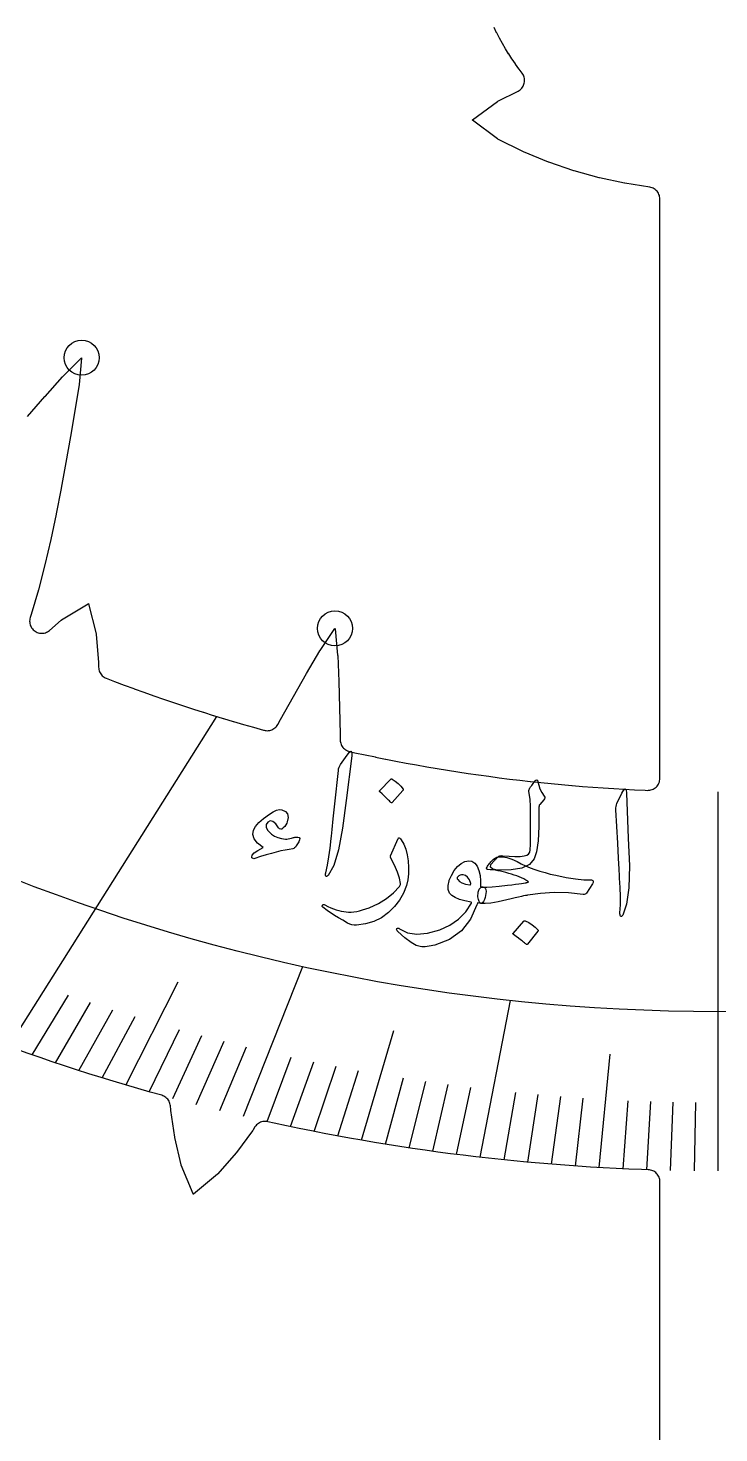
# Model space of a CAD drawing. Header units: millimetres. Extents: x -61 to 61, y -61 to 61.
# Drawn here: x -14.37 to 0.01, y -31.49 to -2.22 of the extents above; entities that cross this region are included whole.
import ezdxf

# ---------------------------------------------------------------- set-up
doc = ezdxf.new("R2010")
doc.units = ezdxf.units.MM
for name, color, linetype in [('CUT_INNER', 6, 'Continuous'), ('ENGRAVE', 7, 'Continuous'), ('ENGRAVE_FINE', 8, 'Continuous'), ('TEXT', 5, 'Continuous')]:
    doc.layers.add(name, color=color, linetype=linetype)

msp = doc.modelspace()

# ---------------------------------------------------------------- linework, layer by layer
at = {"layer": 'CUT_INNER'}
for points in [[(-14.3763, -10.3137), (-14.0159, -9.8996), (-14.015, -9.8986), (-13.6522, -9.4905), (-13.647, -9.4851), (-13.2564, -9.0955), (-13.2526, -9.0921), (-13.2528, -9.0977), (-13.3061, -9.6463), (-13.307, -9.6538), (-13.3923, -10.1931), (-13.3925, -10.1944), (-13.4837, -10.7341), (-13.5787, -11.2733), (-13.678, -11.8111), (-13.6782, -11.8125), (-13.7829, -12.3455), (-13.7833, -12.3474), (-13.8956, -12.8763), (-13.8961, -12.8787), (-14.018, -13.4025), (-14.0187, -13.4054), (-14.1524, -13.923), (-14.1533, -13.9264), (-14.3009, -14.4368), (-14.3021, -14.4407), (-14.3226, -14.5036), (-14.3291, -14.5277), (-14.3332, -14.5524), (-14.3349, -14.5773), (-14.334, -14.6023), (-14.3306, -14.6271), (-14.3248, -14.6514), (-14.3166, -14.675), (-14.306, -14.6976), (-14.2933, -14.7191), (-14.2785, -14.7392), (-14.2617, -14.7578), (-14.2432, -14.7745), (-14.2231, -14.7894), (-14.2016, -14.8021), (-14.1789, -14.8127), (-14.1553, -14.8209), (-14.131, -14.8268), (-14.1063, -14.8301), (-14.0813, -14.831), (-14.0564, -14.8294), (-14.0317, -14.8253), (-14.0076, -14.8188), (-13.9842, -14.8099), (-13.9619, -14.7987), (-13.9408, -14.7853), (-13.9211, -14.7699), (-13.6769, -14.5582), (-13.6729, -14.555), (-13.6685, -14.5521), (-13.1169, -14.2162), (-13.1118, -14.2135), (-13.1101, -14.219), (-12.9501, -14.8447), (-12.949, -14.8498), (-12.9483, -14.855), (-12.9001, -15.4353), (-12.8997, -15.445), (-12.8991, -15.5362), (-12.8978, -15.5611), (-12.8939, -15.5858), (-12.8876, -15.61), (-12.8789, -15.6334), (-12.8679, -15.6559), (-12.8547, -15.6771), (-12.8394, -15.6969), (-12.8223, -15.7151), (-12.8034, -15.7315), (-12.783, -15.7459), (-12.7613, -15.7582), (-12.7384, -15.7683), (-12.571, -15.8323), (-12.5695, -15.8329), (-12.3671, -15.9088), (-12.3656, -15.9094), (-12.1627, -15.9841), (-12.1613, -15.9846), (-11.9579, -16.0581), (-11.9564, -16.0586), (-11.7526, -16.1308), (-11.7512, -16.1313), (-11.5469, -16.2023), (-11.5454, -16.2028), (-11.3407, -16.2725), (-11.3393, -16.273), (-11.1342, -16.3415), (-11.1327, -16.342), (-10.9272, -16.4092), (-10.9257, -16.4096), (-10.7198, -16.4756), (-10.7183, -16.476), (-10.512, -16.5407), (-10.5105, -16.5412), (-10.3037, -16.6046), (-10.3023, -16.605), (-10.0952, -16.6672), (-10.0937, -16.6676), (-9.8862, -16.7285), (-9.8847, -16.7289), (-9.6768, -16.7885), (-9.6754, -16.7889), (-9.4671, -16.8472), (-9.4656, -16.8476), (-9.4546, -16.8506), (-9.4314, -16.8558), (-9.4077, -16.8588), (-9.384, -16.8595), (-9.3602, -16.8579), (-9.3367, -16.854), (-9.3137, -16.848), (-9.2914, -16.8398), (-9.2699, -16.8295), (-9.2495, -16.8172), (-9.2304, -16.803), (-9.2127, -16.7871), (-9.1966, -16.7696), (-9.1823, -16.7506), (-9.1698, -16.7304), (-9.1113, -16.6244), (-8.8424, -16.147), (-8.5697, -15.6705), (-8.5691, -15.6694), (-8.2928, -15.1983), (-8.2888, -15.192), (-7.9817, -14.7337), (-7.9786, -14.7296), (-7.9778, -14.7351), (-7.923, -15.2836), (-7.9225, -15.2911), (-7.9008, -15.8367), (-7.9008, -15.8381), (-7.8849, -16.3851), (-7.8729, -16.9325), (-7.8712, -17.0525), (-7.8698, -17.0763), (-7.866, -17.0999), (-7.86, -17.1231), (-7.8519, -17.1455), (-7.8416, -17.1671), (-7.8293, -17.1876), (-7.8151, -17.2069), (-7.7992, -17.2247), (-7.7816, -17.2409), (-7.7625, -17.2553), (-7.7422, -17.2678), (-7.7207, -17.2784), (-7.6984, -17.2868), (-7.6753, -17.2931), (-7.5646, -17.3176), (-7.5631, -17.3179), (-7.3517, -17.3634), (-7.3502, -17.3637), (-7.1385, -17.4078), (-7.137, -17.4081), (-6.9251, -17.451), (-6.9235, -17.4513), (-6.7113, -17.4928), (-6.7098, -17.4931), (-6.4974, -17.5333), (-6.4958, -17.5336), (-6.2831, -17.5725), (-6.2816, -17.5728), (-6.0687, -17.6104), (-6.0672, -17.6107), (-5.854, -17.647), (-5.8525, -17.6473), (-5.6391, -17.6823), (-5.6376, -17.6825), (-5.424, -17.7162), (-5.4224, -17.7164), (-5.2086, -17.7488), (-5.2071, -17.7491), (-4.9931, -17.7801), (-4.9916, -17.7803), (-4.7774, -17.8101), (-4.7759, -17.8103), (-4.5615, -17.8388), (-4.56, -17.839), (-4.3455, -17.8661), (-4.3439, -17.8663), (-4.1292, -17.8921), (-4.1277, -17.8923), (-3.9129, -17.9168), (-3.9113, -17.9169), (-3.6963, -17.9401), (-3.6948, -17.9403), (-3.4797, -17.9621), (-3.4781, -17.9623), (-3.2629, -17.9828), (-3.2613, -17.9829), (-3.046, -18.0022), (-3.0444, -18.0023), (-2.8289, -18.0202), (-2.8274, -18.0203), (-2.6118, -18.0369), (-2.6102, -18.037), (-2.3945, -18.0522), (-2.393, -18.0523), (-2.1772, -18.0663), (-2.1757, -18.0664), (-1.9598, -18.079), (-1.9583, -18.079), (-1.7423, -18.0903), (-1.7408, -18.0904), (-1.5248, -18.1003), (-1.5232, -18.1004), (-1.475, -18.1023), (-1.4498, -18.1021), (-1.4248, -18.0993), (-1.4002, -18.094), (-1.3763, -18.0863), (-1.3532, -18.0762), (-1.3313, -18.0638), (-1.3108, -18.0493), (-1.2918, -18.0328), (-1.2745, -18.0145), (-1.2592, -17.9945), (-1.246, -17.9731), (-1.235, -17.9505), (-1.2263, -17.9269), (-1.22, -17.9025), (-1.2163, -17.8776), (-1.215, -17.8525), (-1.215, -5.7857), (-1.2163, -5.7605), (-1.2201, -5.7355), (-1.2264, -5.711), (-1.2352, -5.6873), (-1.2463, -5.6646), (-1.2596, -5.6431), (-1.2751, -5.6231), (-1.2925, -5.6048), (-1.3116, -5.5883), (-1.3323, -5.5738), (-1.3544, -5.5615), (-1.3776, -5.5515), (-1.4017, -5.5439), (-1.4264, -5.5387), (-1.9452, -5.4577), (-1.9521, -5.4564), (-2.4734, -5.3448), (-2.4804, -5.3431), (-3.0016, -5.1997), (-3.0087, -5.1976), (-3.5296, -5.0202), (-3.5371, -5.0174), (-4.0572, -4.8022), (-4.066, -4.7982), (-4.5853, -4.5346), (-4.5898, -4.532), (-4.5941, -4.5291), (-5.1133, -4.1449), (-5.1177, -4.1412), (-5.1133, -4.1376), (-4.5941, -3.7533), (-4.5898, -3.7504), (-4.5853, -3.7479), (-4.1681, -3.5361), (-4.147, -3.5241), (-4.1271, -3.51), (-4.1087, -3.4941), (-4.092, -3.4765), (-4.077, -3.4573), (-4.064, -3.4368), (-4.053, -3.4151), (-4.0442, -3.3925), (-4.0376, -3.3691), (-4.0333, -3.3451), (-4.0314, -3.3209), (-4.0318, -3.2966), (-4.0346, -3.2724), (-4.0397, -3.2486), (-4.0472, -3.2255), (-4.0568, -3.2031), (-4.0685, -3.1819), (-4.0823, -3.1618), (-4.1466, -3.0773), (-4.1485, -3.0748), (-4.2209, -2.9746), (-4.2227, -2.9721), (-4.2926, -2.8701), (-4.2943, -2.8675), (-4.3618, -2.7639), (-4.3634, -2.7613), (-4.4283, -2.656), (-4.4299, -2.6534), (-4.4921, -2.5465), (-4.4937, -2.5439), (-4.5533, -2.4355), (-4.5547, -2.4328), (-4.6117, -2.323), (-4.6131, -2.3203), (-4.6673, -2.2092)], [(-1.215, -38.2642), (-1.215, -26.2558), (-1.2162, -26.2318), (-1.2196, -26.2081), (-1.2253, -26.1847), (-1.2332, -26.1621), (-1.2433, -26.1403), (-1.2554, -26.1196), (-1.2694, -26.1001), (-1.2853, -26.082), (-1.3028, -26.0656), (-1.3218, -26.0509), (-1.3421, -26.0381), (-1.3635, -26.0273), (-1.3859, -26.0186), (-1.409, -26.0122), (-1.4326, -26.0079), (-1.4566, -26.0059), (-1.5963, -26.0012), (-1.8623, -25.9906), (-2.1283, -25.9784), (-2.3942, -25.9645), (-2.66, -25.949), (-2.9257, -25.9319), (-3.1912, -25.9131), (-3.4567, -25.8927), (-3.722, -25.8707), (-3.9872, -25.847), (-4.2522, -25.8217), (-4.5171, -25.7948), (-4.7818, -25.7663), (-5.0463, -25.7362), (-5.3107, -25.7044), (-5.5748, -25.671), (-5.8387, -25.636), (-6.1024, -25.5993), (-6.3659, -25.5611), (-6.6292, -25.5212), (-6.8921, -25.4797), (-7.1549, -25.4366), (-7.4173, -25.3919), (-7.6795, -25.3456), (-7.9414, -25.2977), (-8.203, -25.2482), (-8.4643, -25.197), (-8.7252, -25.1443), (-8.9859, -25.0899), (-9.2462, -25.034), (-9.3799, -25.0044), (-9.4048, -25.0002), (-9.4301, -24.9985), (-9.4553, -24.9994), (-9.4804, -25.0029), (-9.505, -25.0089), (-9.5289, -25.0173), (-9.5517, -25.0281), (-9.5734, -25.0411), (-9.5937, -25.0563), (-9.6123, -25.0734), (-9.6291, -25.0923), (-9.6439, -25.1129), (-9.6919, -25.1873), (-9.6965, -25.1939), (-10.0316, -25.6461), (-10.0377, -25.6536), (-10.4195, -26.0933), (-10.4231, -26.0971), (-10.427, -26.1006), (-10.9259, -26.5108), (-10.9305, -26.5142), (-10.933, -26.509), (-11.1795, -25.9121), (-11.1813, -25.9072), (-11.1827, -25.9021), (-11.3122, -25.3344), (-11.314, -25.3249), (-11.3964, -24.7681), (-11.3973, -24.7601), (-11.4043, -24.6752), (-11.4077, -24.6501), (-11.4136, -24.6255), (-11.4219, -24.6016), (-11.4326, -24.5787), (-11.4456, -24.557), (-11.4607, -24.5367), (-11.4778, -24.518), (-11.4966, -24.5012), (-11.5171, -24.4863), (-11.539, -24.4736), (-11.5621, -24.4632), (-11.586, -24.4551), (-11.8284, -24.3872), (-12.0843, -24.3139), (-12.3398, -24.2389), (-12.5948, -24.1625), (-12.8493, -24.0844), (-13.1034, -24.0048), (-13.357, -23.9236), (-13.61, -23.8409), (-13.8626, -23.7566), (-14.1146, -23.6707), (-14.3661, -23.5834), (-14.617, -23.4944)]]:
    msp.add_lwpolyline(points, dxfattribs=at)
at = {"layer": 'ENGRAVE'}
for points in [[(-14.7667, -23.4406), (-10.435, -16.5645)], [(0, -26.0306), (0, -18.1331)], [(-9.8847, -24.8897), (-8.6457, -21.7699)], [(-4.9536, -25.7469), (-4.325, -22.4796)]]:
    msp.add_lwpolyline(points, dxfattribs=at)
for centre, radius in [((0, 17.3597), 40.0734), ((-13.2522, -9.0914), 0.3645), ((-7.9784, -14.7288), 0.3645)]:
    msp.add_circle(centre, radius, dxfattribs=at)
at = {"layer": 'ENGRAVE_FINE'}
for points in [[(-12.3338, -24.2407), (-11.2402, -22.0914)], [(-14.2817, -23.6129), (-13.5291, -22.3686)], [(-13.7958, -23.779), (-13.0671, -22.523)], [(-13.3091, -23.939), (-12.6045, -22.6716)], [(-12.8218, -24.0929), (-12.1414, -22.8145)], [(-11.8451, -24.3825), (-11.2139, -23.0832)], [(-7.4235, -25.3909), (-6.7541, -23.1015)], [(-11.3558, -24.5183), (-10.7495, -23.2091)], [(-10.866, -24.648), (-10.2847, -23.3294)], [(-10.3756, -24.7718), (-9.8195, -23.4441)], [(-9.3933, -25.0017), (-8.8881, -23.6571)], [(-2.4782, -25.9598), (-2.2528, -23.5994)], [(-8.9015, -25.1077), (-8.422, -23.7553)], [(-8.4092, -25.2079), (-7.9556, -23.8481)], [(-7.9165, -25.3023), (-7.4889, -23.9355)], [(-6.9301, -25.4736), (-6.5548, -24.094)], [(-6.4364, -25.5506), (-6.0874, -24.1652)], [(-5.9424, -25.6218), (-5.6199, -24.2311)], [(-5.4481, -25.6872), (-5.1521, -24.2916)], [(-4.4589, -25.8009), (-4.2162, -24.3967)], [(-3.9639, -25.8492), (-3.748, -24.4414)], [(-3.4688, -25.8917), (-3.2798, -24.4807)], [(-2.9736, -25.9286), (-2.8114, -24.5148)], [(-1.9827, -25.9853), (-1.8745, -24.5672)], [(-1.4871, -26.0051), (-1.4059, -24.5855)], [(-0.9914, -26.0193), (-0.9373, -24.5986)], [(-0.4957, -26.0278), (-0.4686, -24.6064)]]:
    msp.add_lwpolyline(points, dxfattribs=at)
at = {"layer": 'TEXT'}
for points in [[(-7.7281, -17.369), (-7.6789, -17.3075), (-7.6463, -17.2892), (-7.6303, -17.3143), (-7.6307, -17.3827), (-7.7478, -18.3154), (-7.8191, -18.8879), (-7.9044, -19.3391), (-8.0053, -19.6687), (-8.1226, -19.8764), (-8.1392, -19.8918), (-8.1525, -19.8992), (-8.1626, -19.8985), (-8.1693, -19.8896), (-8.1736, -19.8772), (-8.1752, -19.8619), (-8.1742, -19.8438), (-8.1706, -19.8228), (-8.1351, -19.6612), (-8.1049, -19.4881), (-8.08, -19.3035), (-8.0603, -19.1076), (-8.0541, -19.0566), (-8.0389, -18.9186), (-8.0144, -18.6936), (-7.9802, -18.3816), (-7.9083, -17.6889), (-7.902, -17.6526), (-7.8927, -17.6199), (-7.8805, -17.5908), (-7.8654, -17.5654)], [(-6.8189, -17.8703), (-6.8135, -17.8665), (-6.8066, -17.8649), (-6.7984, -17.8655), (-6.7886, -17.8684), (-6.7244, -17.9113), (-6.6652, -17.96), (-6.6112, -18.0144), (-6.5623, -18.0745), (-6.5581, -18.083), (-6.557, -18.091), (-6.559, -18.0984), (-6.5643, -18.1052), (-6.7886, -18.3586), (-6.7963, -18.3642), (-6.8048, -18.3643), (-6.8142, -18.3588), (-6.8244, -18.3479), (-6.8332, -18.3384), (-6.8472, -18.3241), (-6.8664, -18.3048), (-6.8907, -18.2807), (-6.9207, -18.2515), (-6.9567, -18.2172), (-6.9987, -18.1778), (-7.0466, -18.1333), (-7.0528, -18.1262), (-7.0553, -18.1199), (-7.0542, -18.1143), (-7.0494, -18.1094)], [(-3.9138, -19.3402), (-3.9104, -19.2301), (-3.908, -19.1141), (-3.9066, -18.9922), (-3.9061, -18.8644), (-3.9066, -18.7303), (-3.9084, -18.5894), (-3.9114, -18.4415), (-3.9156, -18.2868), (-3.942, -18.1263), (-3.9402, -18.1058), (-3.9357, -18.0866), (-3.9287, -18.0686), (-3.9191, -18.0519), (-3.9134, -18.0434), (-3.9055, -18.0323), (-3.8952, -18.0185), (-3.8825, -18.0021), (-3.8677, -17.9828), (-3.851, -17.9604), (-3.8324, -17.9348), (-3.8118, -17.906), (-3.8047, -17.8967), (-3.7965, -17.8904), (-3.7873, -17.8871), (-3.777, -17.8867), (-3.7689, -17.8895), (-3.7625, -17.896), (-3.7579, -17.9061), (-3.755, -17.9198), (-3.7382, -17.9973), (-3.711, -18.0734), (-3.6735, -18.1481), (-3.6256, -18.2215), (-3.6136, -18.2419), (-3.6103, -18.2614), (-3.6157, -18.2801), (-3.6297, -18.2979), (-3.7176, -18.4002), (-3.7251, -18.4131), (-3.7309, -18.4305), (-3.7348, -18.4525), (-3.7368, -18.4789), (-3.7345, -18.8552), (-3.749, -19.1557), (-3.7811, -19.3805), (-3.8312, -19.5295), (-3.9304, -19.6442), (-4.0905, -19.7217), (-4.3112, -19.7614), (-4.5925, -19.7621), (-4.6945, -19.7435), (-4.7411, -19.7049), (-4.7321, -19.6463), (-4.668, -19.5678), (-4.6573, -19.5577), (-4.6468, -19.5478), (-4.6366, -19.5381), (-4.6267, -19.5287), (-4.617, -19.5194), (-4.6077, -19.5104), (-4.5986, -19.5015), (-4.5897, -19.4929), (-4.5686, -19.4769), (-4.5445, -19.4667), (-4.5172, -19.4621), (-4.4868, -19.4632), (-4.3514, -19.4751), (-4.2314, -19.4799), (-4.1269, -19.4779), (-4.0378, -19.469), (-3.9867, -19.4556), (-3.949, -19.4296), (-3.9247, -19.3911), (-3.9138, -19.3402)], [(-2.0061, -18.1618), (-1.9675, -18.0932), (-1.9384, -18.0699), (-1.9185, -18.0921), (-1.9078, -18.1596), (-1.8724, -19.099), (-1.8501, -19.6755), (-1.8613, -20.1346), (-1.9075, -20.4761), (-1.9897, -20.7), (-2.0035, -20.718), (-2.0155, -20.7274), (-2.0255, -20.7283), (-2.0337, -20.7207), (-2.0399, -20.7091), (-2.0439, -20.6943), (-2.0459, -20.6763), (-2.0457, -20.655), (-2.0368, -20.4897), (-2.0351, -20.314), (-2.0404, -20.1279), (-2.0526, -19.9313), (-2.0548, -19.88), (-2.0621, -19.7413), (-2.0743, -19.5153), (-2.0911, -19.2019), (-2.1322, -18.5067), (-2.1318, -18.4699), (-2.128, -18.4361), (-2.1206, -18.4055), (-2.1099, -18.3779)], [(-8.7874, -19.2616), (-8.8036, -19.2847), (-8.82, -19.3028), (-8.8368, -19.316), (-8.8539, -19.3242), (-8.932, -19.3338), (-9.0159, -19.3477), (-9.1058, -19.3658), (-9.2016, -19.3882), (-9.3035, -19.415), (-9.4116, -19.4464), (-9.5259, -19.4824), (-9.6466, -19.5228), (-9.6666, -19.5265), (-9.6834, -19.525), (-9.6968, -19.5185), (-9.7068, -19.507), (-9.7092, -19.5027), (-9.7108, -19.4991), (-9.7115, -19.4961), (-9.7114, -19.4939), (-9.7025, -19.4533), (-9.6594, -19.4069), (-9.5823, -19.3545), (-9.4714, -19.2959), (-9.5882, -19.2016), (-9.6608, -19.1091), (-9.6893, -19.0188), (-9.674, -18.9306), (-9.6328, -18.8558), (-9.5635, -18.7752), (-9.4662, -18.6884), (-9.3413, -18.5954), (-9.2633, -18.5482), (-9.1951, -18.5177), (-9.1367, -18.5038), (-9.0879, -18.5065), (-9.0106, -18.5398), (-8.9653, -18.5925), (-8.9521, -18.6647), (-8.971, -18.7565), (-8.9837, -18.7893), (-9.0019, -18.8217), (-9.0253, -18.8537), (-9.0541, -18.8855), (-9.082, -18.9078), (-9.1076, -18.9144), (-9.1306, -18.9054), (-9.1512, -18.8808), (-9.2126, -18.7979), (-9.2706, -18.7508), (-9.3254, -18.7394), (-9.3771, -18.7637), (-9.4126, -18.8148), (-9.4115, -18.8733), (-9.3738, -18.9393), (-9.2992, -19.0127), (-9.2383, -19.0553), (-9.1697, -19.0869), (-9.0932, -19.1076), (-9.0091, -19.1171), (-8.9806, -19.1165), (-8.9499, -19.113), (-8.917, -19.1066), (-8.8819, -19.0972), (-8.8632, -19.0923), (-8.8451, -19.0879), (-8.8277, -19.0842), (-8.811, -19.081), (-8.7951, -19.0785), (-8.7805, -19.077), (-8.7671, -19.0765), (-8.7548, -19.0768), (-8.7261, -19.0849), (-8.713, -19.1035), (-8.7158, -19.1326), (-8.7344, -19.1721)], [(-6.6653, -19.1085), (-6.6619, -19.1021), (-6.6584, -19.0971), (-6.6546, -19.0937), (-6.6507, -19.0917), (-6.64, -19.0927), (-6.6281, -19.0997), (-6.6149, -19.1128), (-6.6003, -19.132), (-6.5469, -19.2258), (-6.5048, -19.3306), (-6.4739, -19.4464), (-6.4545, -19.5732), (-6.4453, -19.7076), (-6.4479, -19.8381), (-6.4625, -19.9645), (-6.4891, -20.0869), (-6.5513, -20.2434), (-6.6348, -20.3893), (-6.7399, -20.5245), (-6.8666, -20.6488), (-7.0116, -20.7557), (-7.1704, -20.8347), (-7.3428, -20.8859), (-7.5287, -20.9089), (-7.5775, -20.9092), (-7.6248, -20.9025), (-7.6708, -20.8887), (-7.7154, -20.8678), (-7.8159, -20.8097), (-7.9062, -20.7561), (-7.9864, -20.707), (-8.0565, -20.6626), (-8.1164, -20.6228), (-8.1658, -20.5879), (-8.2048, -20.5579), (-8.2334, -20.5328), (-8.2389, -20.5257), (-8.2426, -20.519), (-8.2442, -20.5128), (-8.244, -20.507), (-8.2417, -20.4999), (-8.238, -20.4936), (-8.233, -20.4881), (-8.2267, -20.4834), (-8.2192, -20.4804), (-8.2108, -20.48), (-8.2014, -20.4823), (-8.1911, -20.4872), (-8.1286, -20.5186), (-8.0683, -20.5463), (-8.0101, -20.5702), (-7.9542, -20.5904), (-7.9, -20.607), (-7.8471, -20.62), (-7.7955, -20.6295), (-7.7452, -20.6355), (-7.6944, -20.638), (-7.641, -20.6367), (-7.5851, -20.6317), (-7.5268, -20.6229), (-7.466, -20.6102), (-7.4027, -20.5933), (-7.3369, -20.5721), (-7.2687, -20.5467), (-7.0747, -20.4595), (-6.9043, -20.3565), (-6.7575, -20.2379), (-6.634, -20.1042), (-6.6257, -20.0931), (-6.6198, -20.0796), (-6.6165, -20.0637), (-6.6157, -20.0454), (-6.637, -19.9327), (-6.6788, -19.8041), (-6.7406, -19.6597), (-6.8223, -19.4993), (-6.8254, -19.4895), (-6.8267, -19.4809), (-6.8263, -19.4737), (-6.8243, -19.4678)], [(-5.0241, -20.4888), (-5.1568, -20.7884), (-5.3462, -21.0283), (-5.5929, -21.2077), (-5.8969, -21.3255), (-5.9386, -21.3356), (-5.9796, -21.3442), (-6.0199, -21.3511), (-6.0594, -21.3564), (-6.0979, -21.3599), (-6.1352, -21.3614), (-6.171, -21.3609), (-6.2056, -21.3584), (-6.2887, -21.3331), (-6.3943, -21.2725), (-6.522, -21.1763), (-6.6712, -21.0443), (-6.6865, -21.0264), (-6.6945, -21.0102), (-6.6953, -20.9958), (-6.6888, -20.9831), (-6.6777, -20.9744), (-6.6646, -20.9718), (-6.6496, -20.9754), (-6.6327, -20.9851), (-6.4687, -21.0686), (-6.2741, -21.1006), (-6.0497, -21.0807), (-5.7964, -21.0083), (-5.585, -20.9105), (-5.4046, -20.7847), (-5.2553, -20.6312), (-5.1369, -20.4505), (-5.1367, -20.4436), (-5.1381, -20.4378), (-5.1412, -20.4333), (-5.1459, -20.43), (-5.2777, -20.4041), (-5.3885, -20.373), (-5.4784, -20.3369), (-5.5473, -20.2959), (-5.597, -20.2408), (-5.6229, -20.1707), (-5.6248, -20.0859), (-5.603, -19.9863), (-5.5989, -19.9733), (-5.5942, -19.9601), (-5.5891, -19.9467), (-5.5834, -19.9332), (-5.5772, -19.9193), (-5.5704, -19.9047), (-5.563, -19.8895), (-5.555, -19.8737), (-5.4944, -19.7724), (-5.4272, -19.6908), (-5.3536, -19.6288), (-5.2733, -19.5866), (-5.195, -19.5682), (-5.127, -19.5782), (-5.069, -19.6166), (-5.0211, -19.6834), (-4.9833, -19.7724), (-4.9588, -19.873), (-4.9478, -19.9853), (-4.9504, -20.1092), (-4.9428, -20.1101), (-4.9355, -20.1107), (-4.9283, -20.1111), (-4.9214, -20.1111), (-4.9145, -20.1112), (-4.9074, -20.1115), (-4.9, -20.1121), (-4.8925, -20.113), (-4.8674, -20.1218), (-4.8494, -20.1407), (-4.8385, -20.1698), (-4.8348, -20.2091), (-4.8366, -20.2515), (-4.8428, -20.2938), (-4.8533, -20.336), (-4.8683, -20.3782), (-4.8855, -20.4147), (-4.9028, -20.4402), (-4.9201, -20.4545), (-4.9375, -20.4578), (-5.0108, -20.4482), (-5.0122, -20.455), (-5.0149, -20.464), (-5.0189, -20.4753), (-5.0241, -20.4888)], [(-4.1882, -19.5868), (-4.1015, -19.6316), (-4.0106, -19.6738), (-3.9153, -19.7133), (-3.8158, -19.75), (-3.7125, -19.7843), (-3.606, -19.8161), (-3.4962, -19.8456), (-3.3833, -19.8726), (-3.1642, -19.9184), (-2.9691, -19.9491), (-2.7981, -19.9649), (-2.6514, -19.9663), (-2.6357, -19.9674), (-2.6231, -19.9721), (-2.6136, -19.9805), (-2.6073, -19.9924), (-2.6042, -20.0063), (-2.6044, -20.0204), (-2.6081, -20.0347), (-2.6151, -20.0493), (-2.7444, -20.2431), (-2.7569, -20.2585), (-2.7723, -20.2679), (-2.7906, -20.2713), (-2.8119, -20.2688), (-3.118, -20.2394), (-3.4131, -20.2325), (-3.6975, -20.2483), (-3.972, -20.287), (-3.9873, -20.2894), (-4.0136, -20.2946), (-4.051, -20.3028), (-4.0993, -20.3137), (-4.1587, -20.3275), (-4.2293, -20.3441), (-4.3109, -20.3633), (-4.4037, -20.3852), (-4.5836, -20.4244), (-4.7333, -20.4492), (-4.8526, -20.4601), (-4.9414, -20.4573), (-4.9625, -20.4463), (-4.9796, -20.4195), (-4.9926, -20.3769), (-5.0015, -20.3183), (-4.9987, -20.2257), (-4.9796, -20.1613), (-4.9444, -20.125), (-4.893, -20.1168), (-4.8167, -20.119), (-4.7069, -20.1136), (-4.5637, -20.1005), (-4.3874, -20.0793), (-4.2985, -20.0678), (-4.2208, -20.0576), (-4.1542, -20.0486), (-4.0986, -20.0409), (-4.0543, -20.0345), (-4.0216, -20.0295), (-4.0003, -20.0259), (-3.9905, -20.0237), (-3.9868, -20.0223), (-3.9835, -20.0211), (-3.9807, -20.0201), (-3.9785, -20.0193), (-3.9765, -20.0186), (-3.9745, -20.0182), (-3.9726, -20.0181), (-3.9707, -20.0182), (-3.9584, -20.0137), (-3.9532, -20.0085), (-3.9552, -20.0025), (-3.9644, -19.9958), (-4.0054, -19.9711), (-4.0489, -19.9478), (-4.0949, -19.9258), (-4.1434, -19.9052), (-4.1945, -19.8857), (-4.2479, -19.867), (-4.3039, -19.8492), (-4.3623, -19.8321), (-4.4197, -19.8165), (-4.4766, -19.8022), (-4.5329, -19.7894), (-4.5887, -19.7779), (-4.6434, -19.7682), (-4.6967, -19.7606), (-4.7486, -19.7549), (-4.799, -19.7513), (-4.8118, -19.748), (-4.8199, -19.7419), (-4.8234, -19.733), (-4.8221, -19.7214), (-4.813, -19.7016), (-4.8026, -19.6825), (-4.7908, -19.664), (-4.7777, -19.6462), (-4.7635, -19.6285), (-4.7482, -19.6105), (-4.7319, -19.5921), (-4.7147, -19.5734), (-4.6777, -19.5384), (-4.6419, -19.5123), (-4.6072, -19.4952), (-4.5737, -19.4871), (-4.4915, -19.4862), (-4.3999, -19.5025), (-4.2989, -19.5361), (-4.1882, -19.5868)], [(-5.1511, -20.0397), (-5.1816, -19.9649), (-5.2186, -19.9098), (-5.2621, -19.8745), (-5.3122, -19.8589), (-5.344, -19.8626), (-5.3732, -19.8714), (-5.3997, -19.8854), (-5.4236, -19.9047), (-5.432, -19.9155), (-5.4348, -19.9281), (-5.432, -19.9425), (-5.4237, -19.9587), (-5.3893, -19.9987), (-5.3357, -20.0303), (-5.2628, -20.0534), (-5.1706, -20.0679), (-5.1608, -20.0673), (-5.1543, -20.0624), (-5.151, -20.0532), (-5.1511, -20.0397)], [(-4.0484, -20.8246), (-4.0431, -20.8204), (-4.0359, -20.8182), (-4.0271, -20.8182), (-4.0164, -20.8203), (-3.9438, -20.8581), (-3.876, -20.902), (-3.8132, -20.952), (-3.7552, -21.0081), (-3.7498, -21.0163), (-3.7479, -21.0242), (-3.7494, -21.0318), (-3.7543, -21.039), (-3.9681, -21.3094), (-3.9757, -21.3156), (-3.9848, -21.3163), (-3.9953, -21.3116), (-4.0072, -21.3015), (-4.0175, -21.2928), (-4.0338, -21.2795), (-4.0562, -21.2618), (-4.0845, -21.2396), (-4.1192, -21.2129), (-4.1609, -21.1815), (-4.2095, -21.1455), (-4.2649, -21.1048), (-4.2721, -21.0982), (-4.2754, -21.0921), (-4.2748, -21.0864), (-4.2702, -21.0811)]]:
    msp.add_lwpolyline(points, close=True, dxfattribs=at)

doc.saveas('drawing.dxf')
